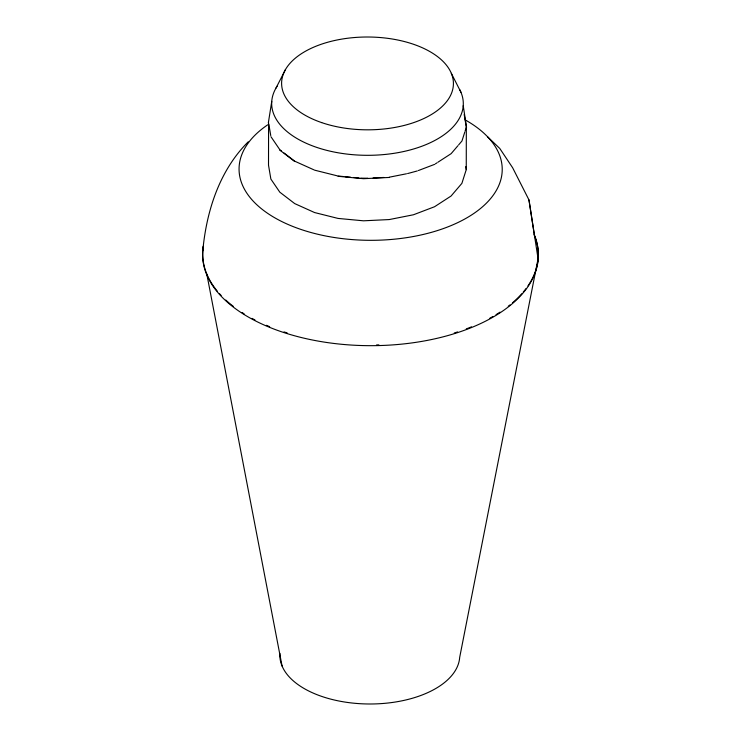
<?xml version="1.0" encoding="UTF-8"?>
<svg xmlns="http://www.w3.org/2000/svg" width="741" height="741" viewBox="0 0 741 741"><rect width="100%" height="100%" fill="white"/><g stroke="black" fill="none" stroke-linecap="round" stroke-linejoin="round"><path stroke-width="1.11" d="M268.585 122.802L268.511 165.178L270.873 179.072L279.811 192.178L294.714 203.599L314.573 212.547L338.035 218.419L363.488 220.809L389.22 219.568L413.45 214.77L434.55 206.739L451.065 196.032L461.884 183.37L466.256 169.624L466.33 127.248L464.162 114.466M202.812 250.551C206.507 210.963 219.493 170.393 248.244 141.809M268.335 122.923L271.752 101.397M538.188 258.1L459.679 657.415A89.948 48.591 0.1 0 1 366.258 703.95A89.948 48.591 0.1 0 1 279.922 653.377M464.783 132.111L461.958 140.994L458.623 144.893M465.098 131.129L466.33 127.248M275.985 88.086L285.489 69.552M457.929 145.718L451.139 153.656L437.95 162.205M435.421 163.844L437.033 162.807M417.331 170.939L407.569 173.57M418.378 170.541L434.624 164.363M389.294 177.192L406.485 173.783M367.777 178.229L360.821 178.173M373.094 177.979L383.782 177.46M389.331 177.442L363.544 178.692L338.026 176.293M338.109 176.043L343.092 176.506M345.093 176.701L350.428 177.201M353.633 177.497L358.968 178.007M314.647 170.171L337.257 175.83M313.925 169.837L294.788 161.223L284.09 153.026M281.571 151.09L279.885 149.802L270.947 136.696M279.663 149.988L294.603 161.436M487.541 136.742L499.777 148.459L512.642 167.762L528.972 199.922L538.179 259.424M451.306 73.285L460.939 92.245M206.813 274.124L282.062 666.011M465.746 166.632L466.256 169.624M268.863 124.432L270.752 135.584M528.972 199.922L534.493 235.833A167.864 90.689 0.1 0 1 380.661 345.519A167.864 90.689 0.1 0 1 203.367 246.271A167.818 90.661 0.1 0 0 217.206 291.028M463.227 105.704L466.561 127.387M534.187 234.526A167.818 90.661 0.1 0 1 527.962 285.878M526.054 288.536A167.818 90.661 0.1 0 1 523.266 292.037M521.775 293.769A167.818 90.661 0.1 0 1 512.42 302.884M509.965 304.921A167.818 90.661 0.1 0 1 508.261 306.265M500.008 312.146A167.818 90.661 0.1 0 1 496.044 314.638M492.969 316.463A167.818 90.661 0.1 0 1 489.82 318.222M471.545 326.837A167.818 90.661 0.1 0 1 466.284 328.884M457.586 331.931A167.818 90.661 0.1 0 1 454.252 332.996M378.892 344.88A167.818 90.661 0.1 0 1 376.567 344.935M287.175 332.922A167.818 90.661 0.1 0 1 284.025 331.922M269.668 326.679A167.818 90.661 0.1 0 1 266.399 325.308M254.941 319.927A167.818 90.661 0.1 0 1 251.986 318.371M244.132 313.832A167.818 90.661 0.1 0 1 242.103 312.545M233.443 306.478A167.818 90.661 0.1 0 1 225.764 300.031M221.142 295.483A167.818 90.661 0.1 0 1 219.512 293.714M465.116 119.866A131.583 71.09 0.1 0 1 466.191 218.225A131.583 71.09 0.1 0 1 284.34 222.782A131.583 71.09 0.1 0 1 267.714 124.812M459.615 89.448A95.811 51.759 0.1 0 1 364.609 155.286A95.811 51.759 0.1 0 1 277.106 86.262M321.677 122.608A85.9 46.405 0.1 0 0 453.353 85.345A85.9 46.405 0.1 0 0 327.531 42.293A85.9 46.405 0.1 0 0 321.677 122.608"/></g></svg>
